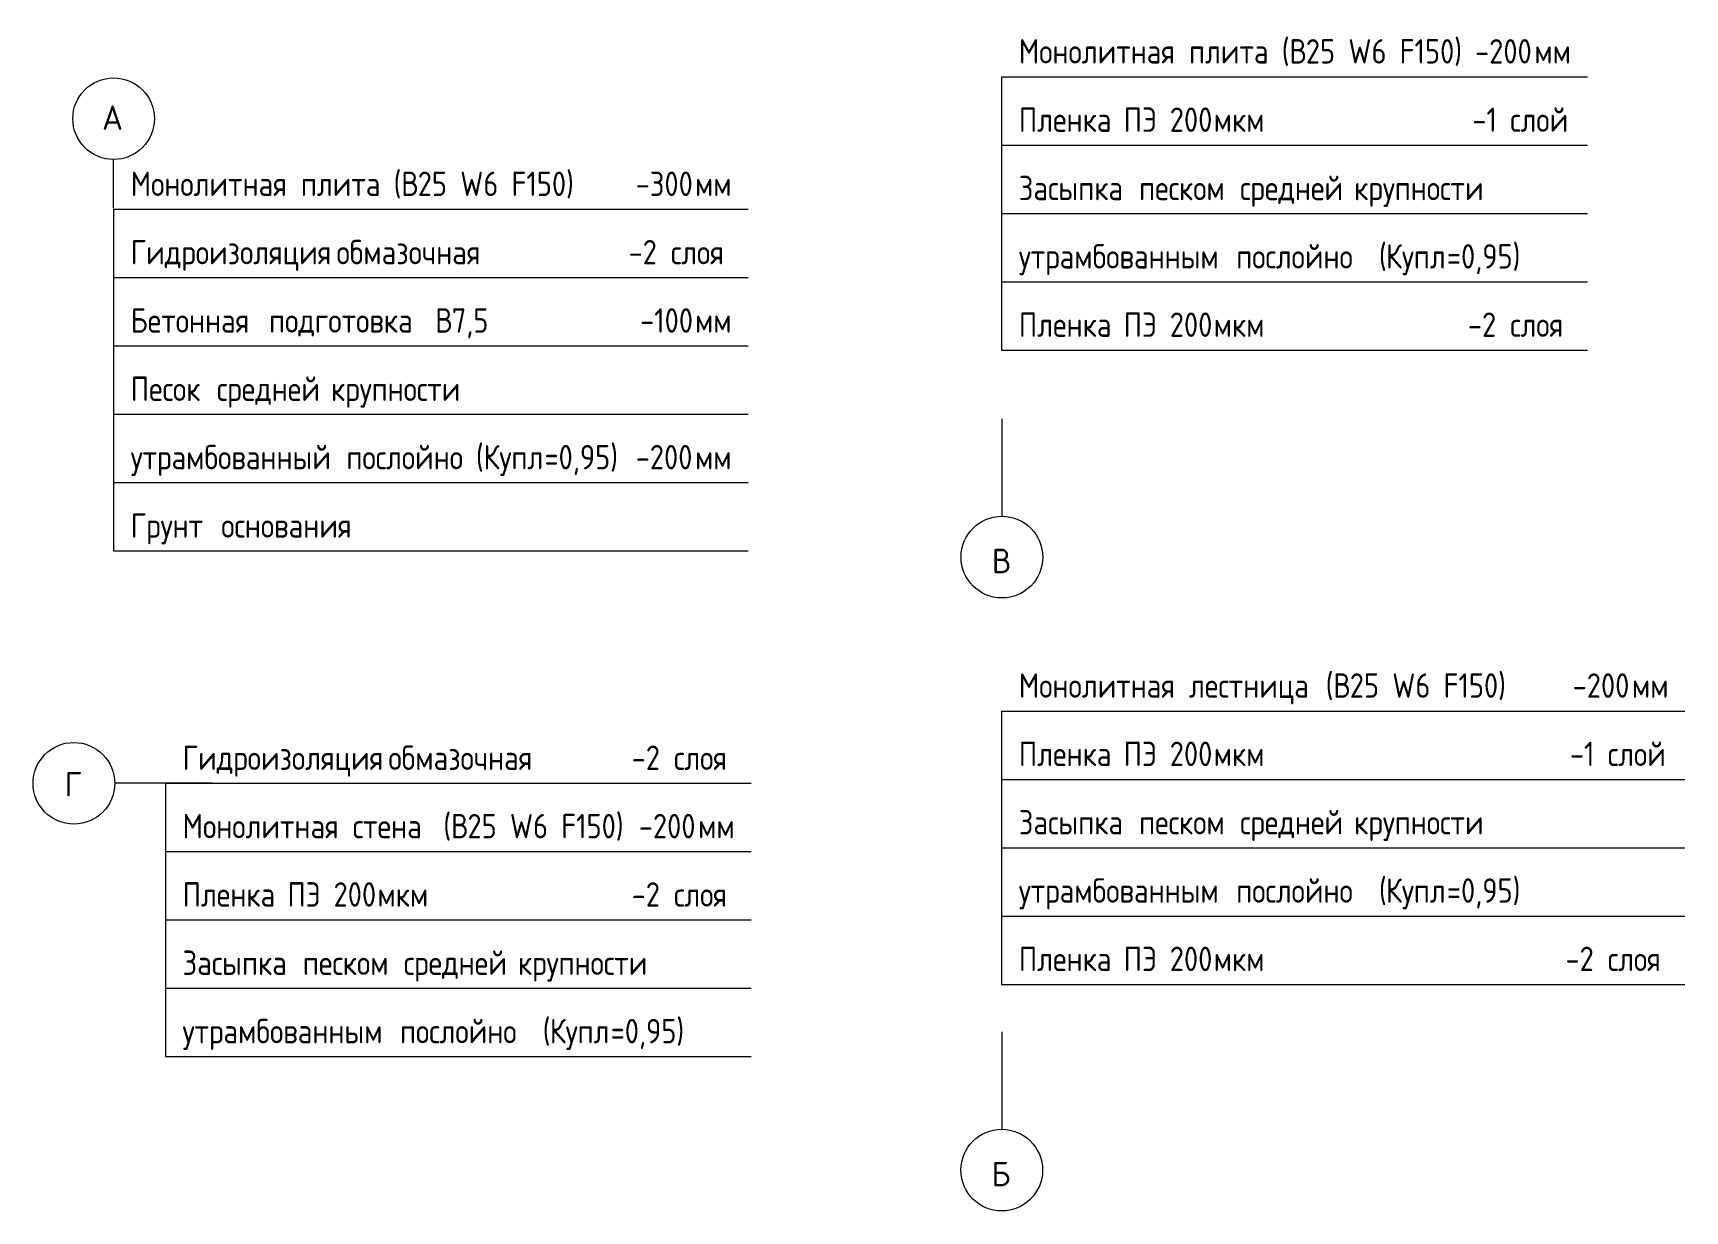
# Model space of a CAD drawing. Header units: millimetres. Extents: x 21225 to 69556, y -4162 to 36638.
# Drawn here: x 61094 to 69556, y 1766 to 7799 of the extents above; entities that cross this region are included whole.
import ezdxf

# ---------------------------------------------------------------- set-up
doc = ezdxf.new("R2010")
doc.units = ezdxf.units.MM
doc.layers.add('AA_Vinoska', color=7, linetype='Continuous', lineweight=9)
doc.styles.add('GOST Common_1', font='GOST Common.ttf', dxfattribs={"height": 125})
doc.styles.add('ISOCPEUR_2', font='isocpeur.ttf', dxfattribs={"width": 0.85, "height": 125})

# ---------------------------------------------------------------- blocks, each defined once
blk = doc.blocks.new('010_Флажок - ФПм-3845645-пироги')
at = {"layer": 'AA_Vinoska'}
for p, q in [((2943.2, 6896.1), (2943.2, 6546.1)), ((2943.2, 6896.1), (6193.2, 6896.1)), ((2943.2, 6546.1), (6193.2, 6546.1)), ((2943.2, 6546.1), (2943.2, 6196.1)), ((2943.2, 6196.1), (2943.2, 5846.1)), ((2943.2, 6196.1), (6193.2, 6196.1)), ((2943.2, 5846.1), (2943.2, 5496.1)), ((2943.2, 5846.1), (6193.2, 5846.1)), ((2943.2, 5496.1), (2943.2, 5146.1)), ((2943.2, 5496.1), (6193.2, 5496.1)), ((2943.2, 5146.1), (6193.2, 5146.1))]:
    blk.add_line(p, q, dxfattribs=at)
blk = doc.blocks.new('010_Флажок - ППм-3941481-пироги')
at = {"layer": 'AA_Vinoska'}
for p, q in [((7492.4, 7574.6), (7492.4, 7224.6)), ((7492.4, 7574.6), (10492.4, 7574.6)), ((7492.4, 7224.6), (10492.4, 7224.6)), ((7492.4, 7224.6), (7492.4, 6874.6)), ((7492.4, 6874.6), (7492.4, 6524.6)), ((7492.4, 6874.6), (10492.4, 6874.6)), ((7492.4, 6524.6), (7492.4, 6174.6)), ((7492.4, 6524.6), (10492.4, 6524.6)), ((7492.4, 6174.6), (10492.4, 6174.6))]:
    blk.add_line(p, q, dxfattribs=at)
blk = doc.blocks.new('010_Флажок - СТм-3845657-пироги')
at = {"layer": 'AA_Vinoska'}
for p, q in [((3209.1, 3956.2), (3209.1, 3606.2)), ((3209.1, 3956.2), (6209.1, 3956.2)), ((3209.1, 3606.2), (6209.1, 3606.2)), ((3209.1, 3606.2), (3209.1, 3256.2)), ((3209.1, 3256.2), (3209.1, 2906.2)), ((3209.1, 3256.2), (6209.1, 3256.2)), ((3209.1, 2906.2), (3209.1, 2556.2)), ((3209.1, 2906.2), (6209.1, 2906.2)), ((3209.1, 2556.2), (6209.1, 2556.2))]:
    blk.add_line(p, q, dxfattribs=at)
blk = doc.blocks.new('010_Флажок только номер _ТиповАннот_1 - Узел Г-3845689-пироги')
at = {"layer": 'AA_Vinoska'}
blk.add_line((3449.1, 3956.2), (2949.1, 3956.2), dxfattribs=at)
blk.add_circle((2740, 3956.2), 209.1, dxfattribs=at)
blk = doc.blocks.new('010_Флажок - МЛм-3941461-пироги')
at = {"layer": 'AA_Vinoska'}
for p, q in [((7492.4, 4326.2), (7492.4, 3976.2)), ((7492.4, 4326.2), (10992.4, 4326.2)), ((7492.4, 3976.2), (10992.4, 3976.2)), ((7492.4, 3976.2), (7492.4, 3626.2)), ((7492.4, 3626.2), (7492.4, 3276.2)), ((7492.4, 3626.2), (10992.4, 3626.2)), ((7492.4, 3276.2), (7492.4, 2926.2)), ((7492.4, 3276.2), (10992.4, 3276.2)), ((7492.4, 2926.2), (10992.4, 2926.2))]:
    blk.add_line(p, q, dxfattribs=at)
blk = doc.blocks.new('010_Флажок только номер _ТиповАннот_1 - Узел Б-3845687-пироги')
at = {"layer": 'AA_Vinoska'}
blk.add_line((7492.7, 2683.9), (7492.7, 2183.9), dxfattribs=at)
blk.add_circle((7492.7, 1974.8), 209.1, dxfattribs=at)
blk = doc.blocks.new('010_Флажок только номер _ТиповАннот_1 - Узел А-3845670-пироги')
at = {"layer": 'AA_Vinoska'}
blk.add_line((2943.7, 6901.3), (2943.7, 7151.3), dxfattribs=at)
blk.add_circle((2943.7, 7360.3), 209.1, dxfattribs=at)
blk = doc.blocks.new('010_Флажок только номер _ТиповАннот_1 - Узел В-3845688-пироги')
at = {"layer": 'AA_Vinoska'}
blk.add_line((7493.5, 5823.7), (7493.5, 5323.7), dxfattribs=at)
blk.add_circle((7493.5, 5114.6), 209.1, dxfattribs=at)

msp = doc.modelspace()

# ---------------------------------------------------------------- block references
at = {"layer": 'AA_Vinoska'}
for name in ['010_Флажок - ППм-3941481-пироги', '010_Флажок - ФПм-3845645-пироги', '010_Флажок только номер _ТиповАннот_1 - Узел В-3845688-пироги', '010_Флажок - МЛм-3941461-пироги', '010_Флажок - СТм-3845657-пироги', '010_Флажок только номер _ТиповАннот_1 - Узел Б-3845687-пироги']:
    msp.add_blockref(name, (58563.5311, 0), dxfattribs=at)

# ---------------------------------------------------------------- texts
at = {"layer": 'AA_Vinoska', "char_height": 125, "attachment_point": 1, "style": 'GOST Common_1'}
for s, insert, width in [('\\fGOST Common|b0|i0|c204|p34|;А', (61447.979, 7428.3797), 136.286875), ('\\fGOST Common|b0|i0|c204|p34|;В', (66005.2804, 5157.4943), 124.261562), ('\\fGOST Common|b0|i0|c204|p34|;Г', (61255.5376, 4014.3869), 108.227812), ('\\fGOST Common|b0|i0|c204|p34|;Б', (66003.6935, 2017.7092), 120.253125)]:
    msp.add_mtext(s, dxfattribs=dict(at, insert=insert, width=width))

# ---------------------------------------------------------------- next in the draw order: texts
at = {"layer": 'AA_Vinoska', "char_height": 125, "attachment_point": 1, "style": 'ISOCPEUR_2', "bg_fill": 3, "box_fill_scale": 1.25, "bg_fill_color": 256, "bg_fill_true_color": 13158600, "bg_fill_transparency": 0}
for s, insert, width in [('Монолитная', (66143.7724, 7767.7881), 977.858328), ('Пленка', (66143.7724, 7417.7881), 572.404875), ('-1 ', (68466.6146, 7417.7881), 235.094859), ('Монолитная', (61594.5717, 7089.2963), 977.858328), ('-300', (64181.4389, 7089.2963), 367.974562), ('Засыпка', (66143.7724, 7067.7881), 667.805687), ('Гидроизоляция', (61594.5717, 6739.2963), 1199.3245), ('-2 ', (64144.8889, 6739.2963), 262.352234), ('утрамбованным', (66143.7724, 6717.7881), 1270.875109), ('Бетонная', (61594.5717, 6389.2963), 780.242359), ('-100', (64203.9639, 6389.2963), 340.717187), ('Пленка', (66143.7724, 6367.7881), 572.404875), ('-2 ', (68444.0896, 6367.7881), 262.352234), ('Песок', (61594.5717, 6039.2963), 456.561031), ('утрамбованный', (61594.5717, 5689.2963), 1260.653594), ('Грунт', (61594.5717, 5339.2963), 483.818406), ('Монолитная', (66143.7724, 4519.434), 977.858328), ('-200', (68980.6396, 4519.434), 367.974562), ('Гидроизоляция', (61860.4893, 4149.434), 1199.3245), ('-2 ', (64160.8065, 4149.434), 262.352234), ('Пленка', (66143.7724, 4169.434), 572.404875), ('-1 ', (68966.6146, 4169.434), 235.094859), ('Монолитная', (61860.4893, 3799.434), 977.858328), ('Засыпка', (66143.7724, 3819.434), 667.805687), ('Пленка', (61860.4893, 3449.434), 572.404875), ('-2 ', (64160.8065, 3449.434), 262.352234), ('утрамбованным', (66143.7724, 3469.434), 1270.875109), ('Пленка', (66143.7724, 3119.434), 572.404875), ('-2 ', (68944.0896, 3119.434), 262.352234), ('Засыпка', (61860.4893, 3099.434), 667.805687), ('утрамбованным', (61860.4893, 2749.434), 1270.875109)]:
    msp.add_mtext(s, dxfattribs=dict(at, insert=insert, width=width))

# ---------------------------------------------------------------- next in the draw order: block references
at = {"layer": 'AA_Vinoska'}
for name in ['010_Флажок только номер _ТиповАннот_1 - Узел А-3845670-пироги', '010_Флажок только номер _ТиповАннот_1 - Узел Г-3845689-пироги']:
    msp.add_blockref(name, (58563.5311, 0), dxfattribs=at)

# ---------------------------------------------------------------- next in the draw order: texts
at = {"layer": 'AA_Vinoska', "char_height": 125, "attachment_point": 1, "style": 'ISOCPEUR_2', "bg_fill": 3, "box_fill_scale": 1.25, "bg_fill_color": 256, "bg_fill_true_color": 13158600, "bg_fill_transparency": 0}
for s, insert, width in [('\\fISOCPEUR|b0|i0|c204|p34|;\\W.85; ', (66950.5862, 7767.7881), 78.364953), ('\\fISOCPEUR|b0|i0|c204|p34|;\\W.85; ', (66616.0537, 7417.7881), 78.364953), ('слой', (68660.5873, 7417.7881), 354.345875), ('\\fISOCPEUR|b0|i0|c204|p34|;\\W.85; ', (62401.3855, 7089.2963), 78.364953), ('мм', (64485.0482, 7089.2963), 204.430312), ('\\fISOCPEUR|b0|i0|c204|p34|;\\W.85; ', (66694.7672, 7067.7881), 78.364953), ('\\fISOCPEUR|b0|i0|c204|p34|;\\W.85; ', (62584.1133, 6739.2963), 78.364953), ('слоя', (64361.3511, 6739.2963), 354.345875), ('\\fISOCPEUR|b0|i0|c204|p34|;\\W.85; ', (67192.3493, 6717.7881), 78.364953), ('\\fISOCPEUR|b0|i0|c204|p34|;\\W.85; ', (62238.336, 6389.2963), 78.364953), ('мм', (64485.0837, 6389.2963), 204.430312), ('\\fISOCPEUR|b0|i0|c204|p34|;\\W.85; ', (66616.0537, 6367.7881), 78.364953), ('слоя', (68660.5519, 6367.7881), 354.345875), ('\\fISOCPEUR|b0|i0|c204|p34|;\\W.85; ', (61971.2722, 6039.2963), 78.364953), ('\\fISOCPEUR|b0|i0|c204|p34|;\\W.85; ', (62634.7149, 5689.2963), 78.364953), ('\\fISOCPEUR|b0|i0|c204|p34|;\\W.85; ', (61993.7618, 5339.2963), 78.364953), ('\\fISOCPEUR|b0|i0|c204|p34|;\\W.85; ', (66950.5862, 4519.434), 78.364953), ('мм', (69284.249, 4519.434), 204.430312), ('\\fISOCPEUR|b0|i0|c204|p34|;\\W.85; ', (62850.031, 4149.434), 78.364953), ('слоя', (64377.2687, 4149.434), 354.345875), ('\\fISOCPEUR|b0|i0|c204|p34|;\\W.85; ', (66616.0537, 4169.434), 78.364953), ('слой', (69160.5873, 4169.434), 354.345875), ('\\fISOCPEUR|b0|i0|c204|p34|;\\W.85; ', (62667.3031, 3799.434), 78.364953), ('\\fISOCPEUR|b0|i0|c204|p34|;\\W.85; ', (66694.7672, 3819.434), 78.364953), ('\\fISOCPEUR|b0|i0|c204|p34|;\\W.85; ', (62332.7706, 3449.434), 78.364953), ('слоя', (64377.2687, 3449.434), 354.345875), ('\\fISOCPEUR|b0|i0|c204|p34|;\\W.85; ', (67192.3493, 3469.434), 78.364953), ('\\fISOCPEUR|b0|i0|c204|p34|;\\W.85; ', (66616.0537, 3119.434), 78.364953), ('слоя', (69160.5519, 3119.434), 354.345875), ('\\fISOCPEUR|b0|i0|c204|p34|;\\W.85; ', (62411.4841, 3099.434), 78.364953), ('\\fISOCPEUR|b0|i0|c204|p34|;\\W.85; ', (62909.0661, 2749.434), 78.364953)]:
    msp.add_mtext(s, dxfattribs=dict(at, insert=insert, width=width))

# ---------------------------------------------------------------- next in the draw order: texts
for s, insert, width in [('плита', (67015.2438, 7767.7881), 494.039922), ('ПЭ', (66680.7112, 7417.7881), 204.430312), ('плита', (62466.043, 7089.2963), 494.039922), ('песком', (66759.4248, 7067.7881), 548.554672), ('обмазочная', (62648.7709, 6739.2963), 943.786609), ('послойно', (67257.0068, 6717.7881), 722.320437), ('подготовка', (62302.9936, 6389.2963), 954.008125), ('ПЭ', (66680.7112, 6367.7881), 204.430312), ('средней', (62035.9298, 6039.2963), 630.326797), ('послойно', (62699.3725, 5689.2963), 722.320438), ('основания', (62058.4193, 5339.2963), 824.535594), ('лестница', (67015.2438, 4519.434), 766.613672), ('обмазочная', (62914.6885, 4149.434), 943.786609), ('ПЭ', (66680.7112, 4169.434), 204.430312), ('стена', (62731.9607, 3799.434), 480.411234), ('песком', (66759.4248, 3819.434), 548.554672), ('ПЭ', (62397.4281, 3449.434), 204.430312), ('послойно', (67257.0068, 3469.434), 722.320437), ('ПЭ', (66680.7112, 3119.434), 204.430312), ('песком', (62476.1417, 3099.434), 548.554672), ('послойно', (62973.7237, 2749.434), 722.320437)]:
    msp.add_mtext(s, dxfattribs=dict(at, insert=insert, width=width))

# ---------------------------------------------------------------- next in the draw order: texts
for s, insert, width in [(' (', (67422.8675, 7767.7881), 129.472531), (' 200', (66849.3831, 7417.7881), 354.345875), (' (', (62873.6667, 7089.2963), 129.472531), ('\\fISOCPEUR|b0|i0|c204|p34|;\\W.85; ', (67212.0276, 7067.7881), 78.364953), ('  (', (67852.9808, 6717.7881), 207.837484), ('\\fISOCPEUR|b0|i0|c204|p34|;\\W.85; ', (63090.129, 6389.2963), 78.364953), (' 200', (66849.3831, 6367.7881), 354.345875), ('\\fISOCPEUR|b0|i0|c204|p34|;\\W.85; ', (62556.0014, 6039.2963), 78.364953), (' (', (63295.3464, 5689.2963), 129.472531), (' (', (67647.7633, 4519.434), 129.472531), (' 200', (66849.3831, 4169.434), 354.345875), (' (', (63128.3396, 3799.434), 129.472531), ('\\fISOCPEUR|b0|i0|c204|p34|;\\W.85; ', (67212.0276, 3819.434), 78.364953), (' 200', (62566.1, 3449.434), 354.345875), ('  (', (67852.9808, 3469.434), 207.837484), (' 200', (66849.3831, 3119.434), 354.345875), ('\\fISOCPEUR|b0|i0|c204|p34|;\\W.85; ', (62928.7445, 3099.434), 78.364953), ('  (', (63569.6976, 2749.434), 207.837484)]:
    msp.add_mtext(s, dxfattribs=dict(at, insert=insert, width=width))

# ---------------------------------------------------------------- next in the draw order: texts
for s, insert, width in [('\\fISOCPEUR|b0|i0|c204|p34|;\\W.85;В', (67529.693, 7767.7881), 102.215156), ('мкм', (67141.7477, 7417.7881), 296.423953), ('\\fISOCPEUR|b0|i0|c204|p34|;\\W.85;В', (62980.4923, 7089.2963), 102.215156), ('средней', (67276.6852, 7067.7881), 630.326797), ('Купл', (68024.4638, 6717.7881), 378.196078), ('\\fISOCPEUR|b0|i0|c204|p34|;\\W.85;В', (63154.7865, 6389.2963), 102.215156), ('мкм', (67141.7477, 6367.7881), 296.423953), ('крупности', (62620.6589, 6039.2963), 838.164281), ('Купл', (63402.1719, 5689.2963), 378.196078), ('\\fISOCPEUR|b0|i0|c204|p34|;\\W.85;В', (67754.5888, 4519.434), 102.215156), ('мкм', (67141.7477, 4169.434), 296.423953), ('\\fISOCPEUR|b0|i0|c204|p34|;\\W.85;В', (63235.1651, 3799.434), 102.215156), ('средней', (67276.6852, 3819.434), 630.326797), ('мкм', (62858.4646, 3449.434), 296.423953), ('Купл', (68024.4638, 3469.434), 378.196078), ('мкм', (67141.7477, 3119.434), 296.423953), ('средней', (62993.4021, 3099.434), 630.326797), ('Купл', (63741.1807, 2749.434), 378.196078)]:
    msp.add_mtext(s, dxfattribs=dict(at, insert=insert, width=width))

# ---------------------------------------------------------------- next in the draw order: texts
for s, insert, width in [('25 W6 F150)', (67614.0289, 7767.7881), 967.636812), ('25 W6 F150)', (63064.8282, 7089.2963), 967.636812), ('\\fISOCPEUR|b0|i0|c204|p34|;\\W.85; ', (67796.7568, 7067.7881), 78.364953), ('=0,95)', (68336.5068, 6717.7881), 463.375375), ('7,5', (63239.1225, 6389.2963), 228.280516), ('=0,95)', (63714.2149, 5689.2963), 463.375375), ('25 W6 F150)', (67838.9248, 4519.434), 967.636812), ('25 W6 F150)', (63319.501, 3799.434), 967.636812), ('\\fISOCPEUR|b0|i0|c204|p34|;\\W.85; ', (67796.7568, 3819.434), 78.364953), ('=0,95)', (68336.5068, 3469.434), 463.375375), ('\\fISOCPEUR|b0|i0|c204|p34|;\\W.85; ', (63513.4737, 3099.434), 78.364953), ('=0,95)', (64053.2237, 2749.434), 463.375375)]:
    msp.add_mtext(s, dxfattribs=dict(at, insert=insert, width=width))

# ---------------------------------------------------------------- next in the draw order: texts
for s, insert, width in [('-200', (68480.6396, 7767.7881), 367.974562), ('крупности', (67861.4144, 7067.7881), 838.164281), ('-200', (64181.4389, 5689.2963), 367.974562), ('-200', (64197.3565, 3799.434), 367.974562), ('крупности', (67861.4144, 3819.434), 838.164281), ('крупности', (63578.1312, 3099.434), 838.164281)]:
    msp.add_mtext(s, dxfattribs=dict(at, insert=insert, width=width))

# ---------------------------------------------------------------- next in the draw order: texts
at = {"layer": 'AA_Vinoska', "char_height": 125, "width": 204.430312, "attachment_point": 1, "style": 'ISOCPEUR_2', "bg_fill": 3, "box_fill_scale": 1.25, "bg_fill_color": 256, "bg_fill_true_color": 13158600, "bg_fill_transparency": 0}
for insert in [(68784.249, 7767.7881), (64485.0482, 5689.2963), (64500.9659, 3799.434)]:
    msp.add_mtext('мм', dxfattribs=dict(at, insert=insert))

doc.saveas('drawing.dxf')
